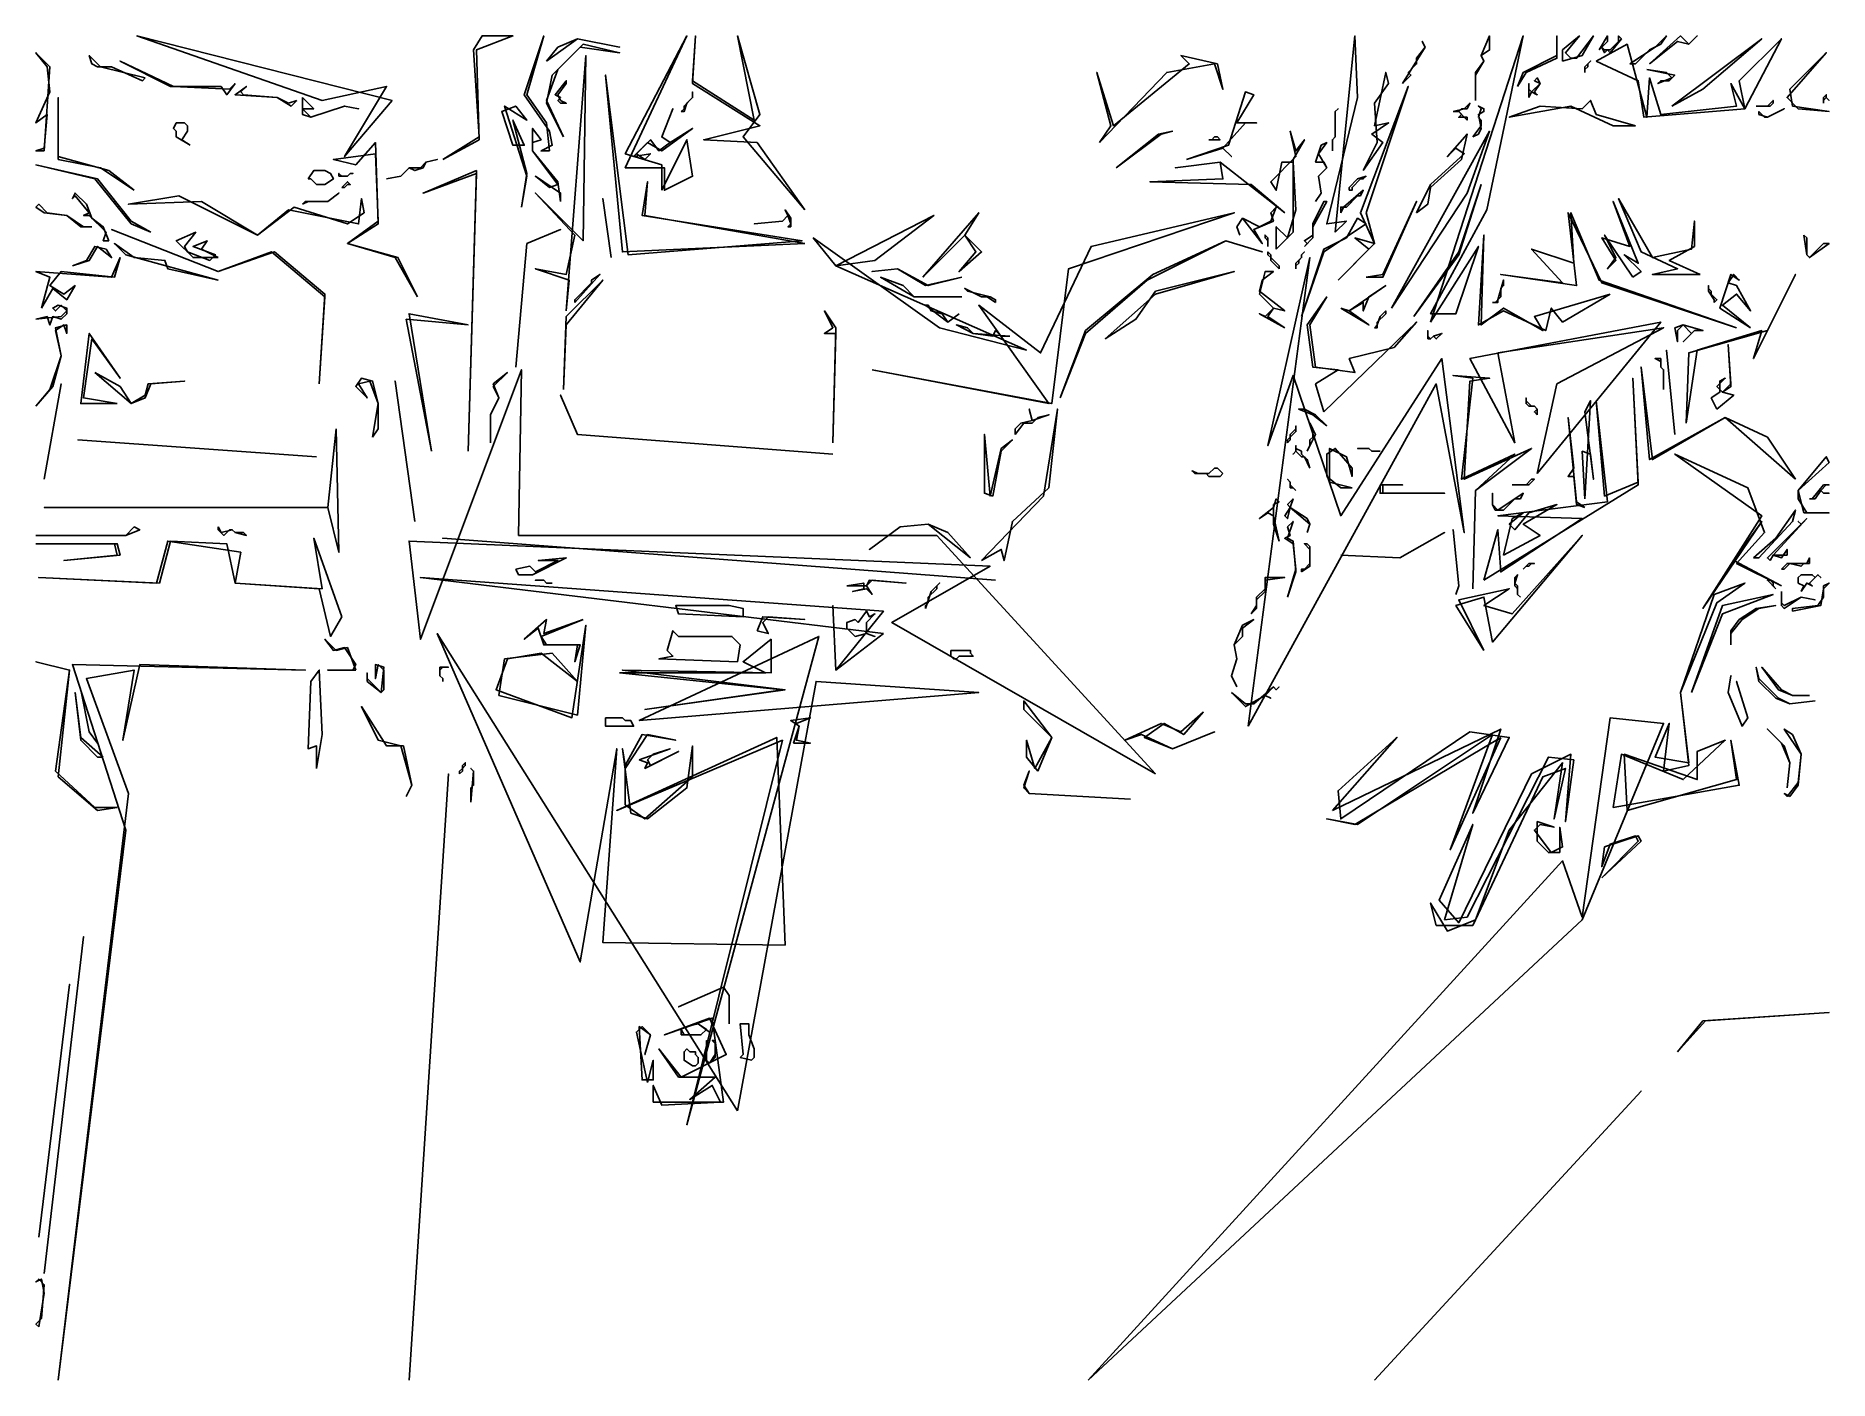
# Model space of a CAD drawing. Header units: metres. Extents: x 0 to 25.6, y 0 to 19.2.
import ezdxf

# ---------------------------------------------------------------- set-up
doc = ezdxf.new("R2010")
doc.units = ezdxf.units.M

msp = doc.modelspace()

# ---------------------------------------------------------------- linework, layer by layer
for points in [[(0.12, 17.52), (0, 17.52), (0.12, 17.56), (0.16, 18.04), (0, 17.92), (0.2, 18.36), (0.16, 18.72), (0, 18.92), (0.2, 18.72)], [(5.08, 18.24), (4.4, 17.44), (5, 18.44), (4.08, 18.24), (1.44, 19.16)], [(5.8, 17.4), (6.32, 17.72), (6.24, 18.96), (6.36, 19.16), (6.8, 19.16), (6.28, 18.96), (6.32, 17.68)], [(7.32, 17.52), (7.2, 17.52), (7.36, 17.6), (7.32, 17.8), (6.96, 18.32), (7.24, 19.16), (7, 18.32), (7.28, 17.92)], [(7.28, 18.8), (7.44, 19), (7.72, 19.12), (8.32, 19), (7.72, 19.12)], [(7.52, 17.72), (7.28, 18.2), (7.36, 18.6), (7.8, 19.04), (8.32, 18.92), (7.76, 19), (7.44, 18.68), (7.28, 18.24)], [(8.92, 16.96), (9.28, 17.68), (9.36, 17.16), (8.96, 16.96), (8.96, 17.28), (8.4, 17.28), (9.28, 19.16), (8.4, 17.48), (8.92, 17.32)], [(10.96, 16.68), (10.28, 17.64), (9.52, 17.68), (10.32, 17.88), (9.36, 18.48), (9.4, 19.16), (9.36, 18.52), (10.24, 17.96), (10, 19.16), (10.32, 18.04), (10.08, 17.72)], [(18.52, 16.36), (18.8, 19.16), (18.84, 18.28), (18.4, 16.48), (18.68, 16.52)], [(19.48, 18.48), (19.8, 19), (19.76, 19.08), (19.8, 19), (19.68, 18.84), (19.68, 18.76), (19.56, 18.64), (19.6, 18.6)], [(19.88, 15.08), (21.2, 19.16), (20.68, 16.68), (19.88, 15.2), (20.24, 15.2), (20.56, 16.16)], [(20.52, 18.24), (20.52, 18.64), (20.64, 18.8), (20.6, 18.88), (20.72, 19.16), (20.72, 18.96), (20.6, 18.88), (20.64, 18.8), (20.52, 18.6)], [(21.12, 18.44), (21.2, 18.64), (21.68, 18.88), (21.68, 19.16), (21.68, 18.84), (21.24, 18.64)], [(21.76, 18.8), (21.76, 18.96), (22, 19.16), (21.8, 18.92), (21.88, 18.84), (21.96, 18.84), (22.2, 19.16), (22.04, 18.88)], [(22.24, 18.8), (22.68, 19.04), (22.96, 18), (23, 18.56), (23.16, 18.04), (24.24, 18.16), (24.16, 18.48), (24.36, 18.12), (24.28, 18.52), (24.88, 19.12), (24.36, 18.12), (22.92, 18), (22.84, 18.52)], [(22.28, 18.96), (22.4, 19.16), (22.4, 19.08), (22.32, 19), (22.36, 18.96), (22.44, 18.96), (22.56, 19.08), (22.56, 19.16), (22.6, 19.12), (22.44, 18.92), (22.4, 18.96), (22.36, 18.92), (22.32, 19)], [(22.72, 18.76), (23.08, 19), (23.24, 19.16), (23.16, 19.04), (23, 18.96), (22.8, 18.76)], [(23, 18.76), (23.44, 19.16), (23.56, 19.04), (23.68, 19.16), (23.56, 19.04), (23.4, 19.08)], [(23.32, 18.16), (24.6, 19.12), (23.76, 18.4)], [(25.04, 18.16), (25, 18.4), (25.52, 18.92), (24.96, 18.28), (25.12, 18.12), (25.56, 18.08)], [(1.56, 18.56), (1.52, 18.52), (1.08, 18.72), (0.88, 18.72), (0.8, 18.76), (0.76, 18.88), (0.92, 18.72)], [(2.84, 18.48), (2.72, 18.32), (2.64, 18.44), (1.92, 18.44), (1.2, 18.8), (1.96, 18.44), (2.76, 18.4)], [(7.56, 15.24), (7.6, 15.68), (7.12, 15.84), (7.56, 15.76), (7.68, 16.32), (7.12, 16.92), (7.8, 16.24), (7.84, 18.88)], [(15.16, 17.64), (15.32, 17.88), (15.12, 18.64), (15.36, 17.88), (16.44, 18.76), (16.32, 18.88), (16.84, 18.76), (16.92, 18.4), (16.8, 18.76), (16.12, 18.64)], [(22.08, 18.64), (22.08, 18.72), (22.16, 18.8), (22.12, 18.76), (22.12, 18.72), (22.08, 18.68)], [(22.96, 18.68), (23.36, 18.6), (23.28, 18.52), (23.16, 18.52), (23.12, 18.48), (23.32, 18.56), (23.24, 18.64)], [(3.72, 18.24), (3.64, 18.16), (3.44, 18.28), (2.84, 18.32), (3, 18.44), (2.92, 18.36), (2.96, 18.32), (3.44, 18.28), (3.6, 18.2)], [(7.48, 18.2), (7.44, 18.24), (7.48, 18.28), (7.4, 18.32), (7.56, 18.52), (7.56, 18.48), (7.44, 18.32), (7.48, 18.24), (7.56, 18.2)], [(10.96, 16.2), (8.36, 16.08), (8.12, 18.6), (8.44, 16.04), (10.92, 16.24), (8.64, 16.6), (8.72, 17.08), (8.68, 16.6)], [(18.56, 15.68), (19, 16.12), (18.8, 16.28), (19.08, 16.2), (18.88, 16.64), (19.56, 18.44), (18.96, 16.64), (19.08, 16.2)], [(18.92, 17.24), (19.12, 17.64), (19.08, 18.2), (19.28, 18.48), (19.24, 18.64), (19.08, 17.88), (19.28, 17.92), (19.04, 17.76), (19.2, 17.64)], [(21.28, 18.28), (21.28, 18.48), (21.28, 18.4), (21.32, 18.36), (21.44, 18.48), (21.36, 18.52), (21.4, 18.56), (21.44, 18.48), (21.36, 18.36), (21.4, 18.32), (21.32, 18.36)], [(1.4, 16.96), (0.92, 17.28), (0.32, 17.4), (0.32, 18.28), (0.32, 17.44), (1.04, 17.24)], [(3.8, 18.28), (3.96, 18.12), (3.8, 18.12), (3.92, 18), (4.4, 18.16), (4.6, 18.12), (4.4, 18.16), (3.92, 18), (3.8, 18.04)], [(6.92, 16.72), (7, 17.16), (6.68, 18.16), (7, 17.96), (6.84, 18.16), (6.64, 18.08), (6.8, 17.6), (6.96, 17.6), (6.8, 17.96), (7, 17.2)], [(9.2, 18.08), (9.24, 18.12), (9.24, 18.16), (9.36, 18.28), (9.36, 18.36), (9.36, 18.28), (9.28, 18.2), (9.24, 18.08)], [(16.4, 17.4), (17, 17.6), (17.24, 18.36), (17.36, 18.32), (17.12, 17.92), (17.4, 17.92), (17.24, 17.92), (16.92, 17.56), (17.04, 17.44), (16.92, 17.56)], [(20.2, 18.08), (20.36, 18.12), (20.44, 18.2), (20.4, 18.12), (20.32, 18.12), (20.28, 18.08), (20.36, 18), (20.4, 18), (20.4, 17.96), (20.36, 18), (20.28, 18), (20.32, 18.04), (20.28, 18.08)], [(20.48, 17.72), (20.6, 17.88), (20.6, 17.96), (20.56, 18), (20.6, 18.12), (20.56, 18.16), (20.64, 18.12), (20.64, 18.08), (20.56, 18.04), (20.6, 17.84), (20.56, 17.76)], [(22.8, 17.88), (22.48, 17.88), (21.88, 18.16), (21, 18), (21.44, 18.16), (22.04, 18.12), (22.16, 18.24), (22.24, 18.04)], [(24.52, 18.16), (24.68, 18.16), (24.76, 18.24), (24.76, 18.2), (24.72, 18.16)], [(25.48, 18.2), (25.48, 18.28), (25.52, 18.32), (25.52, 18.28), (25.56, 18.24), (25.52, 18.28), (25.48, 18.24)], [(2.2, 17.6), (2, 17.72), (2, 17.8), (1.96, 17.84), (2, 17.92), (2.12, 17.92), (2.16, 17.88), (2.16, 17.8), (2.08, 17.68)], [(8.52, 17.44), (8.76, 17.68), (8.88, 17.52), (9.04, 17.64), (8.92, 17.72), (9.08, 18.12), (8.92, 17.72), (9.04, 17.64), (9.36, 17.84), (8.92, 17.52), (8.72, 17.64), (8.56, 17.48), (8.68, 17.4), (8.76, 17.48)], [(18.48, 17.52), (18.48, 17.68), (18.52, 17.72), (18.52, 18.08), (18.56, 18.12), (18.52, 18.08), (18.52, 17.72), (18.48, 17.68)], [(24.56, 18.04), (24.56, 18.08), (24.64, 18), (24.68, 18), (24.92, 18.12), (24.68, 18)], [(5.44, 15.44), (5.12, 16), (4.44, 16.2), (4.88, 16.52), (4.84, 17.48), (4.24, 17.4), (4.56, 17.32), (4.84, 17.64), (4.88, 16.48), (4.44, 16.2), (5.16, 16)], [(7.48, 16.8), (7.48, 16.92), (7.12, 17.16), (7.32, 17), (7.44, 17.04), (7.08, 17.52), (7.08, 17.84), (7.2, 17.68), (7.08, 17.64), (7.08, 17.52), (7.44, 17.08)], [(15.4, 17.28), (16, 17.76), (16.2, 17.8), (16.04, 17.76)], [(16.72, 17.68), (16.76, 17.68), (16.8, 17.72), (16.84, 17.72), (16.88, 17.68)], [(17.68, 16.12), (17.68, 16.44), (17.84, 16.28), (17.96, 16.68), (17.92, 17.36), (17.76, 17.36), (17.68, 16.96), (17.6, 17.08), (17.96, 17.44), (17.88, 17.8), (17.96, 17.52), (18.08, 17.68), (17.92, 17.4), (17.92, 16.36)], [(18.24, 16.8), (18.32, 16.92), (18.28, 17.16), (18.4, 17.28), (18.36, 17.36), (18.24, 17.36), (18.32, 17.6), (18.4, 17.64), (18.28, 17.48), (18.4, 17.28), (18.28, 17.16), (18.32, 16.92)], [(19.32, 15.28), (20.72, 17.8), (20.4, 16.92)], [(19.68, 16.64), (19.88, 17.04), (20.36, 17.48), (20.24, 17.56), (20.12, 17.44), (20.4, 17.76), (20.32, 17.4), (19.88, 17), (19.84, 16.76)], [(5, 17.12), (5.2, 17.16), (5.32, 17.28), (5.48, 17.28), (5.56, 17.36), (5.72, 17.4), (5.56, 17.36), (5.52, 17.28), (5.4, 17.24), (5.32, 17.28), (5.2, 17.16)], [(1.64, 16.36), (1.36, 16.48), (0.84, 17.12), (0, 17.32), (0.88, 17.12), (1.36, 16.52)], [(3.88, 17.12), (3.96, 17.24), (4.12, 17.24), (4.2, 17.2), (4.24, 17.12), (4.12, 17.04), (4, 17.04), (3.92, 17.12)], [(4.32, 17.16), (4.32, 17.2), (4.36, 17.16), (4.44, 17.16), (4.48, 17.2), (4.52, 17.2), (4.48, 17.2), (4.44, 17.16)], [(6.16, 13.24), (6.28, 17.2), (5.52, 16.92), (6.28, 17.24)], [(17.8, 16.64), (17.32, 17.04), (15.88, 17.08), (16.92, 17.12), (16.88, 17.36), (16.24, 17.28), (16.88, 17.36)], [(18.72, 16.96), (18.72, 17), (18.84, 17.12), (18.96, 17.16), (18.92, 17.12), (18.88, 17.12), (18.76, 17), (18.76, 16.96)], [(1.04, 16.24), (0.96, 16.24), (1, 16.36), (0.76, 16.6), (0.68, 16.6), (0.76, 16.64), (0.56, 16.88), (0.52, 16.84), (0.56, 16.92), (0.72, 16.76), (0.8, 16.56), (0.96, 16.44)], [(4.68, 16.64), (4.64, 16.84), (4.6, 16.48), (3.6, 16.68), (3.16, 16.32), (2.36, 16.8), (1.32, 16.76), (2.04, 16.88), (3.16, 16.32), (3.68, 16.72), (4.44, 16.48)], [(3.8, 16.76), (3.84, 16.8), (4.16, 16.8), (4.32, 16.92), (4.16, 16.8), (3.88, 16.8)], [(4.36, 17), (4.44, 17.08), (4.48, 17.04), (4.44, 17.04), (4.4, 17)], [(18.6, 16.64), (18.6, 16.72), (18.64, 16.72), (18.92, 16.96), (18.88, 16.88), (18.84, 16.88), (18.68, 16.72), (18.64, 16.72)], [(19.64, 15.16), (20.28, 16.08), (20.6, 17.04), (20.28, 16.04)], [(0.8, 16.44), (0.64, 16.44), (0.44, 16.6), (0.12, 16.64), (0, 16.72), (0.04, 16.76), (0.16, 16.64), (0.44, 16.6), (0.68, 16.44)], [(8.2, 16), (8.08, 16.84)], [(10.76, 16.56), (10.76, 16.44), (10.72, 16.44), (10.76, 16.48), (10.72, 16.6), (10.64, 16.52), (10.24, 16.48), (10.64, 16.52), (10.72, 16.6), (10.68, 16.68)], [(11.92, 14.4), (14.44, 13.92), (13.44, 15.32), (14.32, 14.64), (15.04, 16.16), (17.08, 16.64), (14.72, 15.84), (14.48, 13.92)], [(12.64, 15.72), (13.44, 16.64), (13.24, 16.32), (13.48, 16.08), (13.16, 15.8), (13.4, 16.08), (13.24, 16.32)], [(17.16, 16.32), (17.12, 16.44), (17.2, 16.56), (17.44, 16.44), (17.6, 16.52), (17.68, 16.72), (17.6, 16.64), (17.64, 16.52), (17.36, 16.4), (17.48, 16.2), (17.2, 16.56), (17.12, 16.44)], [(18.08, 16.16), (18.12, 16.2), (18.08, 16.24), (18.2, 16.32), (18.2, 16.48), (18.36, 16.8), (18.4, 16.8), (18.2, 16.44), (18.2, 16.28)], [(18.96, 15.72), (19.2, 15.76), (19.68, 16.8), (19.2, 15.72)], [(24.24, 15), (22.32, 15.64), (21.84, 16.64), (21.96, 15.6), (20.88, 15.76), (21.76, 15.64), (21.32, 16.12), (21.92, 15.92), (21.88, 16.64), (22.28, 15.68)], [(22.76, 15.72), (22.36, 16.32), (22.52, 16), (22.4, 15.84), (22.52, 15.96), (22.32, 16.28), (22.72, 16.16), (22.48, 16.8), (22.84, 15.92), (22.64, 16.04), (22.88, 15.8)], [(23.72, 15.76), (23.04, 15.76), (23.4, 15.84), (22.88, 16.08), (22.56, 16.84), (23.04, 16), (23.6, 16.12), (23.64, 16.52), (23.64, 16.16), (23.28, 15.96)], [(4.04, 14.2), (4.12, 15.44), (3.36, 16.08), (2.6, 15.8), (1.08, 16.4), (2.6, 15.8), (3.4, 16.08), (4.12, 15.48)], [(2.6, 16), (2.24, 16), (2, 16.24), (2.28, 16.36), (2.12, 16.16), (2.16, 16.08), (2.48, 15.96), (2.56, 16.04), (2.24, 16.16), (2.44, 16.24), (2.36, 16.12)], [(6.84, 14.44), (7, 16.2), (7.48, 16.4), (7, 16.2)], [(14.12, 14.68), (12.88, 15), (11.08, 16.28), (11.4, 15.88), (11.96, 15.96), (12.8, 16.6), (11.4, 15.88)], [(18.04, 15.16), (18.36, 16.12), (18.68, 16.28), (18.84, 16.56), (18.96, 16.48), (18.36, 16.08)], [(0.52, 15.88), (0.72, 15.96), (0.84, 16.16), (1, 16.12), (1.08, 16), (0.88, 16.16), (0.76, 15.96)], [(2.6, 15.68), (1.28, 16.04), (1.12, 16.2), (1.4, 16), (1.84, 15.96), (1.88, 15.84)], [(14.6, 14), (14.96, 14.96), (15.92, 15.76), (16.96, 16.24), (17.48, 16.08), (16.96, 16.24), (15.84, 15.68), (14.96, 14.92)], [(17.56, 16.16), (17.56, 16.24), (17.52, 16.28), (17.52, 16.32), (17.56, 16.28)], [(22.44, 15.48), (21.76, 15.08), (21.6, 15.28), (21.52, 14.96), (20.92, 15.24), (20.56, 15.04), (20.64, 16.32), (20.6, 15.04), (20.92, 15.28), (21.48, 14.96), (21.36, 15.16)], [(25.2, 16.32), (25.24, 16.28), (25.24, 16.04), (25.28, 16), (25.48, 16.2), (25.56, 16.2), (25.28, 16), (25.24, 16.04)], [(0.08, 15.28), (0.2, 15.72), (0, 15.8), (1.08, 15.72), (1.2, 16), (1.12, 15.72), (0.36, 15.8), (0.2, 15.6), (0.4, 15.48), (0.56, 15.6), (0.44, 15.4), (0.24, 15.56)], [(17.28, 9.32), (18.16, 16), (17.56, 13.32), (17.92, 14.32), (18.6, 12.32), (20.04, 14.56), (20.36, 12.08), (19.96, 14.2)], [(17.72, 15.84), (17.6, 15.96), (17.6, 16), (17.56, 16.04), (17.56, 16.08), (17.6, 16.04), (17.6, 16), (17.72, 15.88)], [(17.96, 15.84), (17.96, 15.92), (18.04, 16), (18.04, 16.04), (18.08, 16.08), (18.04, 16.04), (18.04, 16), (18, 15.96), (18, 15.92), (17.96, 15.88)], [(7.52, 14.12), (7.56, 15.16), (8.08, 15.68), (7.56, 15.04)], [(7.68, 15.36), (7.68, 15.4), (7.92, 15.64), (7.92, 15.68), (8.04, 15.76)], [(13.2, 15.72), (12.68, 15.6), (12.28, 15.84), (11.92, 15.8), (12.28, 15.84), (12.72, 15.6)], [(13.2, 15.44), (12.52, 15.44), (12.04, 15.72), (12.36, 15.6), (12.52, 15.44)], [(15.24, 14.84), (15.68, 15.12), (15.96, 15.52), (17.08, 15.8), (15.96, 15.48)], [(17.8, 15), (17.44, 15.2), (17.52, 15.16), (17.64, 15.28), (17.44, 15.48), (17.52, 15.8), (17.64, 15.8), (17.48, 15.68), (17.44, 15.52), (17.8, 15.24), (17.64, 15.28), (17.56, 15.16)], [(18.6, 15.28), (18.72, 15.24), (19.24, 15.6), (19, 15.44), (18.92, 15.24), (18.92, 15.36), (18.72, 15.24), (19, 15.04)], [(20.76, 15.36), (20.8, 15.36), (20.84, 15.4), (20.92, 15.68), (20.92, 15.6), (20.88, 15.56), (20.88, 15.44), (20.84, 15.4), (20.84, 15.36)], [(23.52, 13.64), (23.56, 14.64), (24.68, 14.96), (25.08, 15.76), (24.48, 14.56), (24.6, 14.96), (23.68, 14.68)], [(23.92, 15.36), (23.92, 15.4), (23.84, 15.52), (23.84, 15.6), (23.84, 15.56), (23.88, 15.52), (23.88, 15.48), (23.96, 15.4)], [(24.44, 15), (24, 15.28), (24.16, 15.76), (24.28, 15.68), (24.2, 15.76), (24.12, 15.64), (24.24, 15.6), (24.44, 15.24), (24.24, 15.48), (24.04, 15.32)], [(13.68, 15.36), (13.56, 15.44), (13.48, 15.44), (13.24, 15.56), (13.28, 15.52), (13.6, 15.44), (13.68, 15.4)], [(18.36, 13.8), (18.24, 14.2), (18.56, 14.4), (18.2, 14.44), (18.12, 15.04), (18.4, 15.44), (18.16, 15.04), (18.24, 14.44), (18.8, 14.36), (18.72, 14.56), (19.36, 14.72), (19.68, 15.08)], [(0, 15.12), (0.36, 15.16), (0.44, 15.24), (0.36, 15.32), (0.28, 15.24), (0.24, 15.28), (0.32, 15.32), (0.44, 15.28), (0.44, 15.2), (0.36, 15.12), (0.24, 15.16), (0.2, 15.04), (0.16, 15.16)], [(5.64, 13.24), (5.32, 15.2), (6.16, 15.04), (5.28, 15.12)], [(11.36, 13.36), (11.4, 14.92), (11.24, 14.92), (11.36, 15), (11.24, 15.24), (11.4, 15)], [(13.16, 15.2), (13, 15.08), (12.68, 15.32), (12.72, 15.32), (12.76, 15.24), (12.92, 15.2), (13, 15.08)], [(19.08, 15), (19.12, 15.04), (19.16, 15.16), (19.24, 15.24), (19.24, 15.2), (19.12, 15.08), (19.12, 15)], [(0, 13.88), (0.2, 14.12), (0.36, 14.6), (0.28, 15), (0.44, 15.04), (0.44, 14.92), (0.4, 15.04), (0.28, 14.96), (0.36, 14.6), (0.24, 14.16)], [(1.16, 13.92), (0.64, 13.92), (0.76, 14.92), (1.2, 14.28), (0.8, 14.84), (0.68, 14)], [(13.88, 14.88), (13.36, 14.92), (13.12, 15.04), (13.28, 15), (13.36, 14.92), (13.64, 14.88), (13.68, 14.96), (13.76, 14.88)], [(19.84, 14.84), (19.84, 14.96), (19.84, 14.88), (19.88, 14.84), (19.92, 14.88), (20.04, 14.92), (19.96, 14.84), (19.92, 14.88), (19.88, 14.84)], [(21.4, 12.92), (21.68, 14.2), (23.2, 15), (20.84, 14.64), (21.08, 13.36), (20.44, 14.56), (23.16, 15.08)], [(23.36, 15), (23.48, 15.04), (23.76, 14.96), (23.64, 14.96), (23.48, 14.8), (23.6, 14.92), (23.48, 15.04), (23.4, 14.96), (23.4, 14.8)], [(23.36, 13.48), (23.24, 14.68)], [(23.96, 13.84), (23.88, 14), (24, 14.08), (24, 14.24), (24.08, 14.28), (23.96, 14.16), (24.04, 14.08), (24.16, 14.2), (24.12, 14.76), (24.16, 14.16), (24.04, 14.08), (24.2, 14.04)], [(0.84, 14.36), (1.2, 14.16), (1.36, 13.92), (1.56, 14.04), (1.6, 14.2), (2.12, 14.24), (1.64, 14.2), (1.56, 14), (1.36, 13.92)], [(15.96, 8.64), (12.2, 10.8), (13.6, 11.6), (5.32, 11.96), (5.48, 10.56), (6.92, 14.4), (6.88, 12.04), (12.84, 12.04)], [(6.48, 13.36), (6.48, 13.76), (6.6, 14), (6.52, 14.2), (6.72, 14.36), (6.52, 14.16), (6.6, 14), (6.48, 13.76)], [(20.48, 11.28), (20.52, 12.68), (21.08, 13.2), (20.32, 12.84), (20.48, 14.28), (20.2, 14.32), (20.72, 14.28), (20.44, 14.24), (20.36, 12.84), (21.32, 13.28), (20.52, 12.68)], [(25.08, 12.84), (24.08, 13.72), (23, 13.12), (22.88, 14.44), (23.04, 13.12), (24.08, 13.72), (24.68, 13.44)], [(23.2, 14.12), (23.2, 14.4), (23.16, 14.44), (23.16, 14.52), (23.08, 14.56), (23.16, 14.56), (23.16, 14.44), (23.2, 14.4)], [(0.12, 12.84), (0.36, 14.2)], [(4.8, 13.44), (4.88, 13.92), (4.76, 14.24), (4.6, 14.2), (4.72, 14), (4.56, 14.16), (4.64, 14.28), (4.8, 14.24), (4.88, 13.92), (4.88, 13.56)], [(5.4, 12.24), (5.12, 14.24)], [(20.64, 11.4), (20.84, 12.12), (20.88, 11.52), (22.04, 12.28), (20.84, 12.32), (22.4, 12.52), (22.24, 13.96), (22.36, 12.6), (22.84, 12.8), (22.76, 14.28), (22.84, 12.76)], [(11.36, 13.2), (7.72, 13.48), (7.48, 14.04), (7.72, 13.48)], [(13.48, 11.68), (14.36, 12.6), (14.56, 13.84), (14.44, 12.72), (13.92, 12.24), (13.8, 11.68), (13.76, 11.84)], [(13.96, 13.48), (13.96, 13.56), (14.04, 13.64), (14.2, 13.68), (14.16, 13.84), (14.2, 13.68), (14.44, 13.76), (14.28, 13.72), (14.2, 13.64), (14.08, 13.64)], [(18.4, 13.6), (18.2, 13.76), (18, 13.84), (18.08, 13.84), (18.24, 13.76)], [(21.4, 13.76), (21.36, 13.8), (21.4, 13.84), (21.36, 13.88), (21.28, 13.88), (21.24, 13.92), (21.24, 14), (21.24, 13.96), (21.32, 13.88), (21.36, 13.88), (21.4, 13.84)], [(22.08, 12.56), (22.16, 13.96), (22.08, 13.8), (22.2, 12.84), (22.16, 13.2), (22.04, 13.24)], [(4.28, 13.56), (4.32, 11.8), (4.16, 12.44), (0.12, 12.44), (4.16, 12.44)], [(17.84, 13.36), (17.84, 13.4), (17.88, 13.44), (17.88, 13.48), (17.96, 13.56), (17.96, 13.6), (17.96, 13.52), (17.88, 13.44), (17.88, 13.4)], [(18.12, 13.24), (18.16, 13.32), (18.16, 13.4), (18.2, 13.44), (18.2, 13.56), (18.16, 13.64), (18.24, 13.48)], [(22.08, 12.44), (21.96, 12.48), (21.92, 12.88), (21.84, 12.88), (21.92, 13), (21.84, 13.72), (21.96, 12.52)], [(4, 13.16), (0.6, 13.4)], [(13.64, 12.6), (13.52, 12.64), (13.52, 13.48), (13.6, 12.6), (13.76, 13.28), (13.92, 13.4), (13.76, 13.24)], [(18.16, 13), (18.08, 13.16), (18.04, 13.16), (17.96, 13.24), (17.92, 13.2), (17.96, 13.24), (17.96, 13.32), (17.96, 13.28), (18.04, 13.24), (18.04, 13.2), (18.12, 13.12)], [(18.76, 12.72), (18.44, 12.8), (18.44, 13.28), (18.68, 13.16), (18.76, 12.88), (18.76, 13), (18.52, 13.28), (18.4, 13.2), (18.4, 12.88), (18.6, 12.72)], [(19.16, 13.24), (19.04, 13.24), (19, 13.28), (18.84, 13.28), (19, 13.28), (19.04, 13.24)], [(24.88, 11.32), (24.2, 11.68), (24.6, 12.24), (23.76, 11), (24.6, 12.32), (23.36, 13.2), (24.4, 12.72), (24.64, 12.08), (24.24, 11.64)], [(25.2, 12.36), (25.12, 12.68), (25.52, 13.16), (25.56, 13.08), (25.12, 12.68), (25.12, 12.56), (25.24, 12.36), (25.56, 12.36)], [(16.92, 12.92), (16.88, 12.88), (16.72, 12.88), (16.68, 12.92), (16.52, 12.92), (16.48, 12.96), (16.56, 12.92), (16.72, 12.92), (16.8, 13), (16.84, 13)], [(17.96, 12.68), (17.92, 12.72), (17.88, 12.72), (17.88, 12.8), (17.84, 12.84), (17.88, 12.8), (17.88, 12.76)], [(21.04, 12.76), (21.24, 12.76), (21.32, 12.84), (21.36, 12.84), (21.28, 12.76)], [(17.72, 11.96), (17.64, 12.32), (17.56, 12.36), (17.44, 12.28), (17.64, 12.44), (17.68, 12.56), (17.72, 12.52), (17.64, 12.48), (17.64, 12.2)], [(18.12, 12.08), (18.16, 12.2), (17.88, 12.44), (17.84, 12.28), (17.8, 12.32), (17.88, 12.44), (17.84, 12.48), (17.92, 12.56), (17.88, 12.44), (18.12, 12.28), (18.16, 12.2)], [(19.16, 12.76), (19.48, 12.76), (19.2, 12.76), (19.2, 12.64), (20.08, 12.64), (19.16, 12.64)], [(20.76, 12.48), (20.76, 12.64), (20.76, 12.48), (20.84, 12.4), (21.2, 12.64), (21.16, 12.56), (21.08, 12.56), (20.92, 12.4), (20.8, 12.4)], [(25.28, 12.56), (25.32, 12.56), (25.48, 12.76), (25.56, 12.76), (25.52, 12.76), (25.44, 12.68), (25.48, 12.64), (25.56, 12.64), (25.48, 12.64), (25.44, 12.68), (25.36, 12.56)], [(20.92, 11.76), (21.04, 12.28), (21.2, 12.36), (21, 12.2), (21.08, 12.12), (21.28, 12.36), (21.68, 12.48), (21.2, 12.2), (21.44, 12.04)], [(24.48, 11.72), (24.8, 12), (25.08, 12.4), (25.04, 12.24), (24.56, 11.72)], [(24.72, 11.68), (24.68, 11.72), (25.16, 12.2), (25.12, 12.24), (25.16, 12.2), (25.24, 12.28), (24.76, 11.76), (24.88, 11.72), (24.96, 11.84), (24.96, 11.76), (24.76, 11.76)], [(0, 12.04), (1.28, 12.04), (1.4, 12.16), (1.48, 12.12), (1.28, 12.04)], [(2.6, 12.16), (2.64, 12.08), (2.8, 12.12), (2.84, 12.08), (2.96, 12.08), (3, 12.04), (2.84, 12.08), (2.8, 12.12), (2.76, 12.12), (2.68, 12.04), (2.6, 12.12)], [(13.32, 11.72), (12.72, 12.2), (12.32, 12.16), (11.88, 11.84), (12.32, 12.16), (12.72, 12.2), (13, 12.08)], [(17.84, 11.16), (17.96, 11.56), (17.92, 11.92), (17.8, 12), (17.88, 12.04), (17.84, 12.16), (17.92, 12.24), (17.84, 12), (17.92, 11.96), (17.96, 11.52)], [(18.6, 11.76), (19.44, 11.72), (20.08, 12.08), (19.44, 11.72)], [(20.24, 11.2), (20.28, 11.32), (20.2, 12.12), (20.28, 11.32)], [(20.64, 10.4), (20.28, 11.12), (21, 11.28), (20.64, 11.04), (21.04, 10.92), (22.04, 12.04), (20.76, 10.52), (20.64, 11.16), (20.24, 11.04)], [(0, 11.92), (1.16, 11.92), (1.2, 11.76), (0.4, 11.68), (1.16, 11.76), (1.12, 11.92)], [(4.36, 10.88), (4.2, 10.6), (4.04, 11.28), (2.84, 11.36), (2.72, 11.92), (1.92, 11.96), (1.76, 11.36), (0.04, 11.44), (1.72, 11.36), (1.88, 11.96), (2.92, 11.8), (2.84, 11.36), (4.08, 11.28), (3.96, 12)], [(13.68, 11.4), (5.8, 12)], [(18.04, 11.52), (18.04, 11.56), (18.08, 11.56), (18.16, 11.64), (18.16, 11.84), (18.08, 11.92), (18.12, 11.92), (18.16, 11.88), (18.16, 11.6)], [(6.84, 11.56), (7.04, 11.6), (7.12, 11.52), (7.44, 11.68), (7.16, 11.68), (7.56, 11.72), (7.08, 11.48), (6.88, 11.48)], [(21.2, 11.56), (21.28, 11.64), (21.36, 11.64), (21.32, 11.64), (21.28, 11.6), (21.24, 11.6)], [(24.88, 11.56), (24.96, 11.64), (25.24, 11.64), (25.28, 11.72), (25.28, 11.64), (25.2, 11.64), (25.16, 11.6), (25, 11.64), (24.92, 11.56)], [(12.08, 10.64), (11.4, 10.12), (11.36, 11.04), (11.4, 10.12), (12.08, 10.96), (5.48, 11.44)], [(7.36, 11.36), (7.28, 11.36), (7.24, 11.4), (7.12, 11.4), (7.24, 11.4), (7.28, 11.36)], [(11.56, 11.32), (11.84, 11.32), (11.88, 11.4), (12.4, 11.36), (11.92, 11.4), (11.84, 11.32), (11.92, 11.2), (11.84, 11.28), (11.64, 11.24), (11.8, 11.28), (11.8, 11.36)], [(12.68, 11), (12.76, 11.24), (12.88, 11.36), (12.84, 11.32), (12.84, 11.28), (12.72, 11.16), (12.72, 11.08), (12.68, 11.04)], [(17.32, 10.92), (17.4, 11.04), (17.4, 11.16), (17.52, 11.28), (17.52, 11.44), (17.8, 11.44), (17.52, 11.4), (17.52, 11.24), (17.4, 11.12), (17.4, 11)], [(21.16, 11.16), (21.12, 11.2), (21.12, 11.28), (21.08, 11.32), (21.08, 11.44), (21.12, 11.48), (21.08, 11.36), (21.12, 11.32), (21.12, 11.2)], [(23.2, 8.68), (23.28, 9.36), (23.08, 8.88), (23.56, 8.8), (23.44, 9.8), (23.92, 11.2), (24.36, 11.36), (23.96, 11.08), (23.44, 9.8), (23.56, 8.76)], [(24.8, 11.28), (24.68, 11.4), (24.72, 11.4), (24.76, 11.36), (24.76, 11.32)], [(25.04, 10.96), (25.04, 11), (25.4, 11.04), (25.48, 11.16), (25.48, 11.32), (25.56, 11.36), (25.48, 11.28), (25.44, 11.04)], [(25.16, 11.24), (25.2, 11.32), (25.12, 11.36), (25.12, 11.44), (25.16, 11.48), (25.32, 11.48), (25.36, 11.44), (25.4, 11.48), (25.44, 11.44), (25.4, 11.48), (25.28, 11.36), (25.32, 11.32), (25.24, 11.36)], [(10.08, 10.88), (9.16, 10.92), (9.12, 11.04), (9.88, 11.04), (10.08, 11)], [(23.6, 9.8), (24.04, 11.04), (24.76, 11.2), (24.04, 10.92)], [(24.16, 10.48), (24.16, 10.68), (24.28, 10.84), (24.52, 11), (24.8, 11.04), (24.56, 11), (24.32, 10.84), (24.16, 10.64)], [(24.88, 11.24), (24.88, 11.08), (24.92, 11.04), (25.16, 11.16), (25.36, 11.12), (25.16, 11.16), (24.92, 11), (24.88, 11.04)], [(6.6, 9.76), (6.68, 10.28), (7.36, 10.36), (7.72, 9.96), (7.2, 10.36), (6.72, 10.28), (6.56, 9.84), (7.64, 9.44), (7.84, 10.76), (7.72, 9.48)], [(7.8, 10.84), (7.2, 10.6), (7.28, 10.48), (7.76, 10.48), (7.68, 10.24), (7.72, 10.48), (7.24, 10.48), (7.16, 10.72), (6.96, 10.56), (7.28, 10.84), (7.24, 10.64)], [(10.28, 10.68), (10.36, 10.88), (10.96, 10.84), (10.44, 10.88), (10.36, 10.8), (10.44, 10.64)], [(11.56, 10.72), (11.56, 10.8), (11.68, 10.84), (11.72, 10.8), (11.84, 10.96), (11.88, 10.88), (11.96, 10.92), (11.84, 10.8), (11.84, 10.64), (11.96, 10.6), (11.84, 10.64), (11.68, 10.6)], [(17.12, 9.88), (17.04, 10.04), (17.12, 10.28), (17.08, 10.48), (17.2, 10.76), (17.36, 10.84), (17.2, 10.72), (17.2, 10.6), (17.08, 10.48), (17.12, 10.28), (17.04, 10.04)], [(4.56, 10.12), (4.16, 10.12), (4.52, 10.12), (4.56, 10.2), (4.4, 10.44), (4.24, 10.4), (4.12, 10.56), (4.28, 10.4), (4.44, 10.44)], [(10, 3.84), (5.72, 10.64), (7.76, 5.96), (8.28, 9), (8.08, 6.24), (10.68, 6.2), (10.56, 9.16), (8.28, 8.12), (10.64, 9.12), (9.28, 3.64), (11.16, 10.6), (8.6, 9.4), (13.44, 9.8), (11.12, 9.96)], [(8.32, 10.08), (10.4, 10.08), (10.08, 10.24), (10.48, 10.56), (10.48, 10.08), (8.36, 10.12), (10.68, 9.84), (8.68, 9.56), (10.64, 9.84)], [(10, 10.24), (8.88, 10.28), (9.08, 10.32), (9, 10.4), (9.08, 10.68), (9.16, 10.6), (9.92, 10.6), (10.04, 10.48)], [(1.16, 8.16), (0.88, 8.12), (0.32, 8.6), (0.48, 10.12), (0, 10.24), (0.48, 10.12), (0.28, 8.68), (0.84, 8.16)], [(13.04, 10.4), (13.32, 10.4), (13.32, 10.36), (13.36, 10.32), (13.16, 10.32), (13.12, 10.28), (13.08, 10.28), (13.04, 10.32)], [(0.32, 0), (1.28, 7.84), (0.52, 10.2), (3.84, 10.12), (1.48, 10.2), (1.24, 9.12), (1.4, 10.12), (0.72, 10), (1.32, 8.36)], [(4, 8.72), (4, 9.04), (3.88, 9), (3.92, 9.96), (4.04, 10.12), (4.08, 9.2)], [(4.92, 9.8), (4.72, 9.96), (4.72, 10.08), (4.72, 10), (4.92, 9.8), (4.96, 9.84), (4.96, 10.12), (4.88, 10.2), (4.84, 10), (4.84, 10.2), (4.96, 10.16)], [(5.8, 9.96), (5.8, 10), (5.76, 10.04), (5.76, 10.16), (5.88, 10.16), (5.8, 10.16), (5.76, 10.12), (5.76, 10.04), (5.8, 10)], [(24.32, 9.32), (24.4, 9.44), (24.24, 9.96), (24.4, 9.44), (24.32, 9.32), (24.12, 9.8), (24.16, 10.04), (24.12, 9.8)], [(25.36, 9.68), (25, 9.64), (24.8, 9.72), (24.56, 9.96), (24.52, 10.16), (24.56, 10), (24.84, 9.72), (25, 9.64)], [(25.28, 9.76), (25.04, 9.76), (24.84, 9.84), (24.6, 10.16), (24.88, 9.84), (25.04, 9.76)], [(0.96, 8.88), (0.88, 8.88), (0.64, 9.12), (0.56, 9.8), (0.64, 9.16)], [(0.88, 9.08), (0.76, 9.24), (0.64, 9.84), (0.76, 9.24)], [(17.04, 9.8), (17.24, 9.64), (17.36, 9.64), (17.64, 9.88), (17.68, 9.84), (17.72, 9.88), (17.68, 9.84), (17.64, 9.88), (17.52, 9.76), (17.6, 9.72), (17.52, 9.76), (17.24, 9.6)], [(5.28, 8.32), (5.36, 8.48), (5.2, 9.04), (4.88, 9.12), (4.64, 9.6), (5, 9.04), (5.24, 9.04), (5.36, 8.48)], [(14.28, 8.68), (14.12, 8.88), (14.12, 9.12), (14.24, 8.72), (14.48, 9.16), (14.08, 9.56), (14.08, 9.68), (14.48, 9.16)], [(15.52, 9.12), (16.04, 9.36), (16.32, 9.24), (16.64, 9.52), (16.36, 9.2), (16.08, 9.36), (15.8, 9.16), (16.2, 9), (16.8, 9.24), (16.2, 9), (15.76, 9.2)], [(8.12, 9.44), (8.36, 9.44), (8.4, 9.4), (8.48, 9.4), (8.52, 9.32), (8.12, 9.32)], [(10.8, 9.08), (10.88, 9.32), (10.76, 9.4), (11.04, 9.44), (10.84, 9.36), (10.88, 9.32), (10.84, 9.12), (11.04, 9.08)], [(15, 0), (21.76, 7.4), (22.04, 6.6), (22.44, 9.44), (23.2, 9.36), (22.04, 6.56)], [(18.48, 8.12), (19.4, 9.16), (18.56, 8.4), (18.6, 8), (20.44, 9.24), (21, 9.16), (20.48, 8.08), (20.88, 9.28)], [(24.96, 8.44), (25, 8.8), (24.88, 9.08), (24.68, 9.28), (24.92, 9.04), (25, 8.8)], [(25, 8.32), (24.92, 8.36), (24.96, 8.32), (25.12, 8.52), (25.16, 8.92), (24.92, 9.28), (25.04, 9.2), (25.16, 8.92), (25.12, 8.48)], [(8.48, 8.08), (8.36, 9), (8.4, 8.76), (8.64, 9.2), (9.12, 9.12), (8.72, 9.2), (8.4, 8.72), (8.4, 8.2), (8.68, 8), (9.36, 8.6), (9.36, 9.04), (9.28, 8.44), (8.72, 8)], [(8.6, 8.84), (9.04, 9), (8.8, 8.92), (8.72, 8.84), (8.76, 8.76), (9.16, 8.96), (8.68, 8.72), (8.72, 8.8)], [(20.88, 9.16), (20.16, 7.56), (20.76, 9.2), (18.84, 7.92), (18.4, 8), (18.8, 7.92)], [(22.48, 8.16), (22.6, 8.92), (23.48, 8.56), (24.08, 9.12), (23.68, 8.96), (23.68, 8.56), (22.64, 8.92), (22.68, 8.12), (24.24, 8.56), (24.16, 9.12), (24.28, 8.48)], [(6.04, 8.64), (6.04, 8.68), (6.08, 8.72), (6.08, 8.76), (6.12, 8.8), (6.12, 8.76), (6.08, 8.72), (6.08, 8.68)], [(6.2, 8.24), (6.2, 8.44), (6.24, 8.48), (6.24, 8.68), (6.2, 8.72), (6.24, 8.68)], [(19.96, 6.48), (19.88, 6.8), (20.12, 6.4), (20.52, 6.56), (21, 7.84), (21.76, 8.8), (21.64, 8), (21.8, 8.72), (21.48, 8.6), (20.48, 6.48)], [(20.08, 6.56), (20.48, 7.92), (20, 6.84), (20.28, 6.52), (21.32, 8.64), (21.88, 8.92), (21.8, 7.96), (21.92, 8.84), (21.56, 8.88), (20.4, 6.6)], [(5.32, 0), (5.88, 8.64)], [(15.6, 8.28), (14.16, 8.36), (14.08, 8.48), (14.16, 8.68), (14.08, 8.44), (14.16, 8.36)], [(21.72, 7.52), (21.56, 7.52), (21.4, 7.68), (21.4, 7.96), (21.64, 7.88), (21.44, 7.92), (21.36, 7.84), (21.6, 7.52), (21.76, 7.6), (21.72, 7.88)], [(22.32, 7.16), (22.84, 7.68), (22.8, 7.76), (22.44, 7.64), (22.32, 7.32), (22.36, 7.6), (22.84, 7.76), (22.88, 7.68)], [(0.12, 1.52), (0.68, 6.32)], [(0.04, 2.04), (0.48, 5.64)], [(9.88, 5.08), (9.88, 5.48), (9.8, 5.6), (9.16, 5.32), (9.8, 5.6), (9.88, 5.48)], [(8.8, 3.96), (8.8, 4.2), (8.92, 3.92), (9.76, 3.96), (9.64, 4.2), (9.32, 4), (9.68, 4.32), (9.16, 4.32), (8.88, 4.72), (9.2, 4.32), (9.84, 4.64), (9.6, 5.16), (8.96, 4.92), (9.64, 5.16), (9.8, 3.96)], [(23.4, 4.68), (23.76, 5.12), (25.56, 5.24), (23.8, 5.12)], [(8.72, 4.24), (8.8, 4.56), (8.8, 4.28), (8.64, 4.28), (8.6, 5.04), (8.76, 4.92), (8.68, 4.64), (8.76, 4.92), (8.64, 5.04), (8.56, 4.96)], [(9.2, 4.92), (9.2, 5), (9.24, 4.92), (9.48, 4.92), (9.56, 5), (9.44, 5.08), (9.28, 5.04), (9.44, 5.08), (9.6, 4.96), (9.56, 5), (9.48, 4.92)], [(10.2, 4.56), (10.04, 4.6), (10.08, 4.64), (10.04, 5.08), (10.16, 5.08), (10.16, 4.92), (10.24, 4.72), (10.24, 4.6)], [(9.4, 4.48), (9.36, 4.48), (9.24, 4.56), (9.24, 4.68), (9.28, 4.72), (9.32, 4.68), (9.4, 4.68), (9.4, 4.64), (9.44, 4.6), (9.44, 4.52)], [(9.6, 4.52), (9.56, 4.56), (9.56, 4.84), (9.56, 4.56), (9.6, 4.52), (9.68, 4.64), (9.68, 4.8), (9.64, 4.84), (9.68, 4.84), (9.68, 4.6)], [(19.08, 0), (22.88, 4.12)], [(0.04, 0.76), (0, 0.8), (0.08, 0.88), (0.12, 1.36), (0.04, 1.44), (0, 1.4), (0.08, 1.44), (0.12, 1.24)]]:
    msp.add_lwpolyline(points, close=True)

doc.saveas('drawing.dxf')
